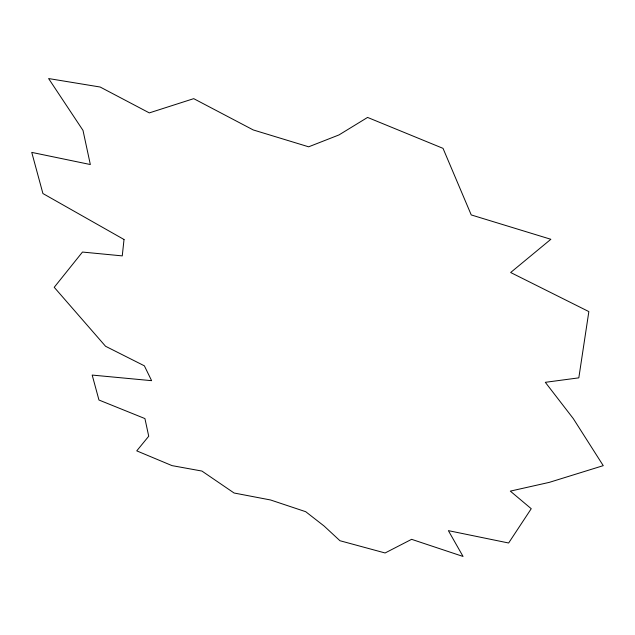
<?xml version="1.0" encoding="UTF-8"?>
<svg xmlns="http://www.w3.org/2000/svg" width="635" height="635" viewBox="0 0 635 635"><rect width="100%" height="100%" fill="white"/><g stroke="black" fill="none" stroke-linecap="round" stroke-linejoin="round"><path stroke-width="0.95" d="M124.023 239.498L122.261 255.889L82.471 252.055L54.221 287.306L105.537 346.258L144.367 365.816L151.614 380.675L92.186 375.071L98.957 400.026L144.931 418.576L148.725 436.221L136.747 450.866L172.022 465.622L201.922 471.059L234.085 493.006L270.55 499.975L305.713 511.699L324.096 526.018L339.947 540.726L385.104 552.974L411.607 539.329L463.05 556.45L448.381 530.646L508.635 543.004L531.241 508.714L510.318 491.125L549.283 482.37L603.25 465.653L573.286 418.6L545.314 382.318L578.818 377.849L588.851 311.594L510.659 272.51L550.862 239.284L471.241 214.932L443.024 148.352L367.578 117.427L338.971 134.938L308.65 146.812L253.246 129.945L193.715 98.655L149.312 112.895L100.147 87.019L48.601 78.549L83.002 130.397L90.337 164.536L31.75 152.392L42.918 193.532L124.023 239.498"/></g></svg>
